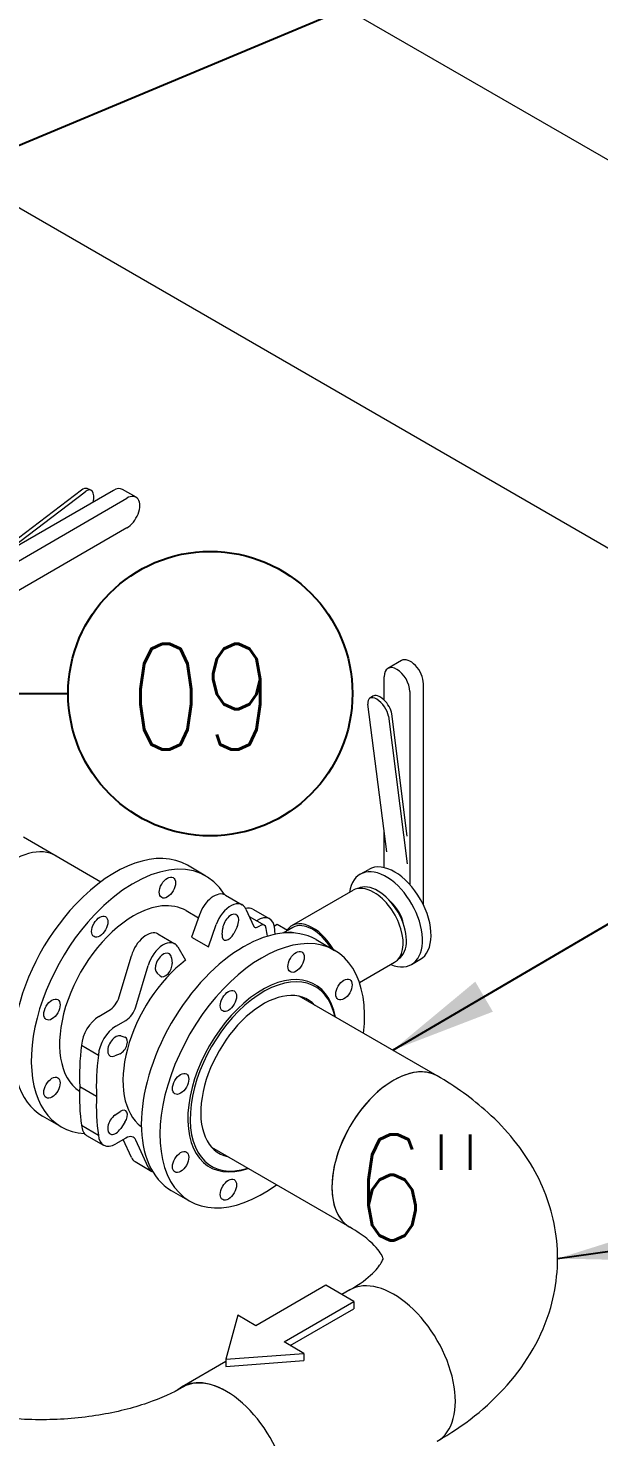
# Model space of a CAD drawing. Header units: millimetres. Extents: x -312439 to 477422, y -331570 to 212570.
# Drawn here: x 348071 to 348745, y 154489 to 156151 of the extents above; entities that cross this region are included whole.
import ezdxf

# ---------------------------------------------------------------- set-up
doc = ezdxf.new("R2010")
doc.units = ezdxf.units.MM
doc.layers.add('ARCONDTEXTO', color=4, linetype='Continuous')
doc.layers.add('TEXTO FORMATO', color=4, linetype='Continuous')
doc.styles.add('ROMAND', font='ROMAND.SHX')
doc.styles.add('ROMANS', font='romans.shx', dxfattribs={"height": 187.5})
doc.dimstyles.new('1-50 (MILIMETRO)', dxfattribs={"dimscale": 0, "dimtxt": 125, "dimasz": 125, "dimexe": 100, "dimexo": 100, "dimgap": 50, "dimtad": 0, "dimdec": 0, "dimzin": 0, "dimdsep": 46, "dimtxsty": 'ROMAND', "dimcen": -390, "dimclrd": 1, "dimclre": 1, "dimclrt": 3, "dimadec": 0, "dimazin": 0, "dimtfac": 1, "dimtdec": 0, "dimtix": 1, "dimtmove": 2, "dimatfit": 2, "dimfxl": 1, "dimtvp": 1, "dimtolj": 1, "dimtzin": 0, "dimarcsym": 0})

msp = doc.modelspace()

# ---------------------------------------------------------------- linework, layer by layer
at = {"color": 5, "linetype": 'Continuous', "lineweight": 0, "extrusion": (4.44089e-16, 0.816497, 0.57735)}
for p, q in [((348862.405, 155933.95), (346020.838, 157574.53)), ((349969.926, 154836.6), (345822.552, 157231.088)), ((348171.621, 155606.002), (347937.795, 155471.002)), ((348133.893, 155606.285), (348013.346, 155514.621)), ((348145.07, 155606.107), (348140.777, 155607.989)), ((348198.368, 155597.808), (348182.338, 155607.063)), ((347953.825, 155461.746), (348187.652, 155596.746)), ((348041.462, 155530.854), (348138.186, 155604.403)), ((348187.652, 155561.746), (347953.825, 155426.746)), ((348511.727, 155405.093), (348495.696, 155395.838)), ((348491.258, 155358.445), (348491.258, 155386.026)), ((348537.599, 155116.969), (348537.599, 155377.781)), ((348477.891, 155363.085), (348474.114, 155360.307)), ((348521.568, 155368.526), (348521.568, 155140.942)), ((348494.289, 155179.438), (348472.148, 155353.494)), ((348496.396, 155339.494), (348518.537, 155165.438)), ((348518.537, 155197.903), (348500.173, 155342.271)), ((348065.496, 155196.963), (348156.924, 155144.177)), ((348491.258, 155160.8), (348491.258, 155203.266)), ((348280.949, 155150.848), (348258.952, 155163.548)), ((348463.043, 155153.047), (348473.144, 155158.777)), ((348303.84, 155128.439), (348323.759, 155116.939)), ((348382.339, 155092.312), (348454.588, 155134.025)), ((348257.373, 155110.012), (348271.964, 155101.588)), ((348328.034, 155111.884), (348337.419, 155091.276)), ((348336.268, 155111.71), (348356.186, 155100.21)), ((348273.168, 155105.042), (348263.987, 155078.708)), ((348283.905, 155067.208), (348293.087, 155093.542)), ((348299.983, 155081.734), (348300.75, 155089.351)), ((348317.715, 155091.031), (348313.863, 155083.109)), ((348331.984, 155103.21), (348349.985, 155092.817)), ((348341.417, 155090.506), (348344.474, 155092.271)), ((348364.902, 155093.595), (348361.69, 155091.74)), ((348377.181, 155086.506), (348364.902, 155093.595)), ((348383.564, 155090.191), (348371.953, 155083.488)), ((348224.301, 155082.517), (348244.22, 155071.017)), ((348263.987, 155078.708), (348283.905, 155067.208)), ((348410.853, 155075.848), (348432.85, 155063.148)), ((348178.383, 155008.186), (348192.916, 155056.874)), ((348247.782, 155067.386), (348256.964, 155051.654)), ((348198.302, 154996.686), (348212.835, 155045.374)), ((348240.12, 155054.346), (348240.886, 155047.614)), ((348462.116, 155025.235), (348503.578, 155049.173)), ((348523.474, 155046.519), (348533.576, 155052.25)), ((348227.006, 155032.962), (348223.155, 155036.437)), ((348554.004, 154914.923), (348391.074, 155008.991)), ((348154.504, 154985.166), (348166.391, 154992.029)), ((348174.422, 154973.666), (348186.31, 154980.529)), ((348180.283, 154962.181), (348185.218, 154960.583)), ((348134.145, 154951.128), (348154.064, 154939.628)), ((348179.469, 154941.236), (348173.256, 154938.534)), ((348131.871, 154902.636), (348151.789, 154891.136)), ((348110.098, 154854.924), (348088.1, 154867.624)), ((348134.145, 154856.77), (348154.064, 154845.27)), ((348173.256, 154868.525), (348179.469, 154872.997)), ((348185.218, 154860.289), (348180.283, 154852.992)), ((348140.088, 154844.812), (348160.006, 154833.312)), ((348186.31, 154841.603), (348174.422, 154834.74)), ((348192.916, 154818.888), (348183.348, 154839.893)), ((348212.835, 154807.388), (348198.302, 154839.293)), ((348450.942, 154736.414), (348288.011, 154830.482)), ((348197.192, 154813.832), (348217.111, 154802.332)), ((348240.001, 154779.924), (348261.998, 154767.224)), ((348304.499, 154577.925), (348252.968, 154548.173))]:
    msp.add_line(p, q, dxfattribs=at)
at = {"color": 4, "linetype": 'Continuous', "lineweight": 0, "extrusion": (4.44089e-16, 0.816497, 0.57735)}
for p, q in [((348422.469, 154667.944), (348339.92, 154620.284)), ((348455.686, 154648.767), (348422.469, 154667.944)), ((348450.942, 154662.473), (348441.444, 154656.989)), ((348373.136, 154601.107), (348455.686, 154648.767)), ((348455.686, 154648.767), (348455.686, 154640.224)), ((348318.549, 154632.623), (348304.499, 154580.657)), ((348339.92, 154620.284), (348318.549, 154632.623)), ((348380.535, 154596.835), (348455.686, 154640.224)), ((348396.625, 154587.546), (348373.136, 154601.107)), ((348304.499, 154580.657), (348396.625, 154587.546)), ((348304.499, 154580.657), (348304.499, 154572.113)), ((348304.499, 154572.113), (348396.625, 154579.003)), ((348396.625, 154587.546), (348396.625, 154579.003))]:
    msp.add_line(p, q, dxfattribs=at)
at = {"color": 5, "linetype": 'Continuous', "lineweight": 0}
for centre, major_axis, ratio, start_param, end_param in [((348133.893, 155592.285), (6.884, 15.704), 0.49374699, 0, 0.7260513), ((348138.186, 155590.403), (-6.884, -15.704), 0.49374699, 1.89671174, 3.86764395), ((348171.621, 155588.502), (10.717, 18.562), 0.57735027, 0, 0.78539816), ((348187.652, 155579.246), (-10.717, -18.562), 0.57735027, 0.78539816, 3.92699082), ((348522.444, 155386.531), (-10.717, 18.562), 0.57735027, 3.92699082, 6.28318531), ((348506.413, 155377.276), (-10.717, 18.562), 0.57735027, 3.92699082, 7.06858347), ((348484.272, 155346.494), (10.158, -13.814), 0.49374699, 0.7260513, 3.86764395), ((348488.048, 155349.271), (-10.158, 13.814), 0.49374699, 3.86764395, 6.28318531), ((348052.766, 155085.307), (-51.531, -89.255), 0.57735027, 3.14159265, 6.28318531), ((348173.526, 155015.586), (-85.426, -147.962), 0.57735027, 3.14159265, 4.3196899), ((348195.523, 155002.886), (85.426, 147.962), 0.57735027, 5.9753277, 7.46128255), ((348493.258, 155099.783), (30.216, -53.264), 0.58236072, 5.6441249, 10.07266912), ((348503.36, 155105.513), (30.216, -53.264), 0.58236072, 0, 3.14159265), ((348483.819, 155094.333), (-23.921, 41.432), 0.57735027, 3.16527284, 6.25950512), ((348290.286, 155104.962), (13.555, 23.477), 0.57735027, 0, 1.88930363), ((348479.083, 155091.599), (24.495, -42.426), 0.57735027, 2.35619449, 3.14159265), ((348479.083, 155091.599), (24.495, -42.426), 0.57735027, 0, 2.35619449), ((348173.526, 155015.586), (-85.426, -147.962), 0.57735027, 4.3196899, 6.28318531), ((348195.523, 155002.886), (-61.85, -107.127), 0.57735027, 3.14159265, 3.92699082), ((348310.204, 155093.462), (13.555, 23.477), 0.57735027, 5.87376873, 8.17248894), ((348310.204, 155093.462), (6.736, 11.667), 0.57735027, 4.83515448, 8.51661272), ((348321.865, 155086.764), (14.403, 24.947), 0.57735027, 0, 0.49620014), ((348493.258, 155099.783), (15.309, -26.517), 0.57735027, 1.03653955, 2.1050531), ((348195.523, 155002.886), (85.426, 147.962), 0.57735027, 1.17809725, 3.42556636), ((348195.523, 155002.886), (-61.85, -107.127), 0.57735027, 3.92699082, 6.25018073), ((348325.427, 154927.886), (85.426, 147.962), 0.57735027, 0, 3.14159265), ((348341.417, 155095.506), (-3.062, -5.303), 0.57735027, 5.89239761, 7.06858347), ((348341.783, 155075.264), (14.403, 24.947), 0.57735027, 5.55071488, 7.11962523), ((348344.474, 155083.271), (5.511, 9.546), 0.57735027, 5.64114462, 7.06858347), ((348406.834, 155049.886), (24.495, -42.426), 0.57735027, 1.57074403, 3.41777188), ((348406.834, 155049.886), (23.27, -40.305), 0.57735027, 1.62486029, 3.14159265), ((348210.746, 155059.04), (13.555, 23.477), 0.57735027, 0, 1.98021291), ((348230.665, 155047.54), (13.555, 23.477), 0.57735027, 5.96467801, 8.26339821), ((348307.719, 155085.098), (-5.511, -9.546), 0.57735027, 5.37502007, 7.97674713), ((347991.591, 154809.537), (258.69, 448.065), 0.57735027, 5.64334186, 5.66733909), ((347996.338, 154829.886), (260.258, 450.781), 0.57735027, 5.59367991, 5.60902609), ((348371.228, 155058.264), (14.403, 24.947), 0.57735027, 0.05927752, 0.57013114), ((348347.424, 154915.186), (-85.426, -147.962), 0.57735027, 2.21833582, 7.20644214), ((348230.665, 155047.54), (6.736, 11.667), 0.57735027, 5.62055264, 9.30201088), ((348270.435, 154959.636), (-61.85, -107.127), 0.57735027, 4.08161043, 6.21727529), ((348233.151, 155042.046), (-5.511, -9.546), 0.57735027, 6.16041823, 8.76214529), ((348347.424, 154915.186), (-62.156, -107.657), 0.57735027, 2.54822804, 6.87654992), ((348348.81, 154914.386), (61.176, 105.96), 0.57735027, 5.71400373, 9.99395953), ((348166.391, 155007.029), (9.186, 15.91), 0.57735027, 3.92699082, 5.10317667), ((348348.81, 154914.386), (52.358, 90.686), 0.57735027, 6.10524599, 9.60271728), ((348186.31, 154995.529), (9.186, 15.91), 0.57735027, 3.92699082, 5.10317667), ((348154.504, 154961.625), (14.416, 24.969), 0.57735027, 0.78539816, 2.30276916), ((348174.422, 154950.125), (14.416, 24.969), 0.57735027, 0.78539816, 2.30276916), ((348174.422, 154950.125), (6.736, 11.667), 0.57735027, 0.1227655, 3.80422374), ((348180.423, 154950.719), (-5.511, -9.546), 0.57735027, 0.66263109, 3.26435815), ((348315.901, 155020.717), (130.331, 225.739), 0.57735027, 2.18933607, 2.41181397), ((348335.82, 155009.217), (130.331, 225.739), 0.57735027, 2.18933607, 2.41181397), ((348502.473, 154825.668), (-51.531, -89.255), 0.57735027, 3.14159265, 6.28318531), ((348502.473, 154825.668), (-51.531, -89.255), 0.57735027, 3.14159265, 5.49778714), ((348315.901, 154997.054), (-130.331, -225.739), 0.57735027, 5.44216767, 5.66464557), ((348335.82, 154985.554), (-130.331, -225.739), 0.57735027, 5.44216767, 5.66464557), ((348180.423, 154864.616), (5.511, 9.546), 0.57735027, 4.5896219, 7.19134897), ((348154.504, 154869.781), (-14.416, -24.969), 0.57735027, 5.55121247, 6.28318531), ((348174.422, 154858.281), (-6.736, -11.667), 0.57735027, 4.04975631, 7.73121456), ((348174.422, 154858.281), (-14.416, -24.969), 0.57735027, 5.55121247, 7.06858347), ((348186.31, 154826.603), (9.186, 15.91), 0.57735027, 5.89239761, 7.06858347), ((348210.746, 154837.309), (-13.555, -23.477), 0.57735027, 5.87376873, 6.28318531), ((348230.665, 154825.809), (-13.555, -23.477), 0.57735027, 5.87376873, 6.35596808), ((348502.473, 154825.668), (-51.531, -89.255), 0.57735027, 5.49778714, 6.28318531), ((348502.473, 154573.218), (-51.531, 89.255), 0.57735027, 3.14159265, 6.28318531), ((348305.227, 154458.498), (-51.531, 89.255), 0.57735027, 3.14159265, 6.28318531), ((348304.499, 154458.918), (-51.531, 89.255), 0.57735027, 5.49279604, 6.39170342)]:
    msp.add_ellipse(centre, major_axis=major_axis, ratio=ratio, start_param=start_param, end_param=end_param, dxfattribs=at)
for centre, major_axis in [((348235.459, 155137.27), (6.797, 11.773)), ((348155.588, 155091.156), (6.797, 11.773)), ((348387.36, 155049.57), (-6.797, -11.773)), ((348443.837, 155016.963), (-6.797, -11.773)), ((348099.111, 154993.335), (6.797, 11.773)), ((348307.489, 155003.456), (-6.797, -11.773)), ((348099.111, 154901.109), (6.797, 11.773)), ((348251.012, 154905.635), (-6.797, -11.773)), ((348251.012, 154813.409), (-6.797, -11.773)), ((348307.489, 154780.802), (-6.797, -11.773))]:
    msp.add_ellipse(centre, major_axis=major_axis, ratio=0.57735027, dxfattribs=at)
for points, knots in [([(348554.004, 154483.964), (348584.993, 154501.856), (348613.147, 154523.626), (348659.547, 154576.201), (348678.003, 154607.18), (348695.672, 154668.822), (348698.01, 154697.803), (348690.93, 154752.772), (348682.115, 154778.622), (348655.063, 154828.585), (348635.746, 154851.88), (348595.522, 154888.282), (348575.461, 154902.535), (348554.004, 154914.923)], [0, 0, 0, 0, 0.31415927, 0.31415927, 0.62139477, 0.62139477, 0.85961709, 0.85961709, 1.08837512, 1.08837512, 1.35326625, 1.35326625, 1.57079633, 1.57079633, 1.57079633, 1.57079633]), ([(348450.942, 154662.473), (348462.584, 154669.195), (348471.542, 154676.095), (348483.717, 154687.868), (348486.967, 154692.675), (348490.414, 154699.24), (348489.969, 154699.431), (348489.969, 154699.458), (348490.322, 154700.297), (348485.319, 154708.738), (348480.073, 154715.417), (348465.403, 154727.3), (348458.77, 154731.894), (348450.942, 154736.414)], [0, 0, 0, 0, 0.2471265, 0.2471265, 0.49101374, 0.49101374, 0.8009391, 0.8009391, 1.11509837, 1.11509837, 1.40462587, 1.40462587, 1.57079633, 1.57079633, 1.57079633, 1.57079633]), ([(348253.696, 154547.753), (348242.053, 154541.031), (348227.765, 154534.493), (348194.388, 154522.987), (348175.094, 154518.118), (348133.373, 154511.249), (348110.856, 154509.369), (348065.433, 154509.19), (348042.53, 154510.942), (347999.483, 154517.767), (347979.313, 154522.801), (347945.323, 154534.543), (347931.099, 154541.057), (347919.502, 154547.753)], [0, 0, 0, 0, 0.2471265, 0.2471265, 0.50760913, 0.50760913, 0.77855804, 0.77855804, 1.053397, 1.053397, 1.32461508, 1.32461508, 1.57079633, 1.57079633, 1.57079633, 1.57079633])]:
    msp.add_open_spline(points, degree=3, knots=knots, dxfattribs=at)
at = {"layer": 'TEXTO FORMATO', "color": 1}
msp.add_circle((348286.076, 155366.098), 167.835, dxfattribs=at)

# ---------------------------------------------------------------- texts
at = {"layer": 'ARCONDTEXTO', "color": 3, "linetype": 'Continuous', "lineweight": -3, "style": 'ROMANS', "width": 0.8}
msp.add_text('09', height=125, dxfattribs=at).set_placement((348190.758, 155300.032))
at = {"layer": 'ARCONDTEXTO', "linetype": 'Continuous', "lineweight": -3, "style": 'ROMANS', "width": 0.8}
msp.add_text('6"', height=125, dxfattribs=at).set_placement((348455.611, 154720.877))

# ---------------------------------------------------------------- leaders
at = {"layer": 'TEXTO FORMATO'}
for points in [[(347778.173, 155895.451), (348482.749, 156190.046), (348482.749, 156235.38)], [(347605.413, 155179.547), (348027.574, 155366.098), (348118.241, 155366.098)], [(348501.397, 154945.296), (348827.427, 155136.422), (348918.094, 155136.422)], [(348696.059, 154699.446), (349058.157, 154751.303), (349148.823, 154751.303)]]:
    msp.add_leader(points, dimstyle='1-50 (MILIMETRO)', override={"dimscale": 1}, dxfattribs=at)

doc.saveas('drawing.dxf')
